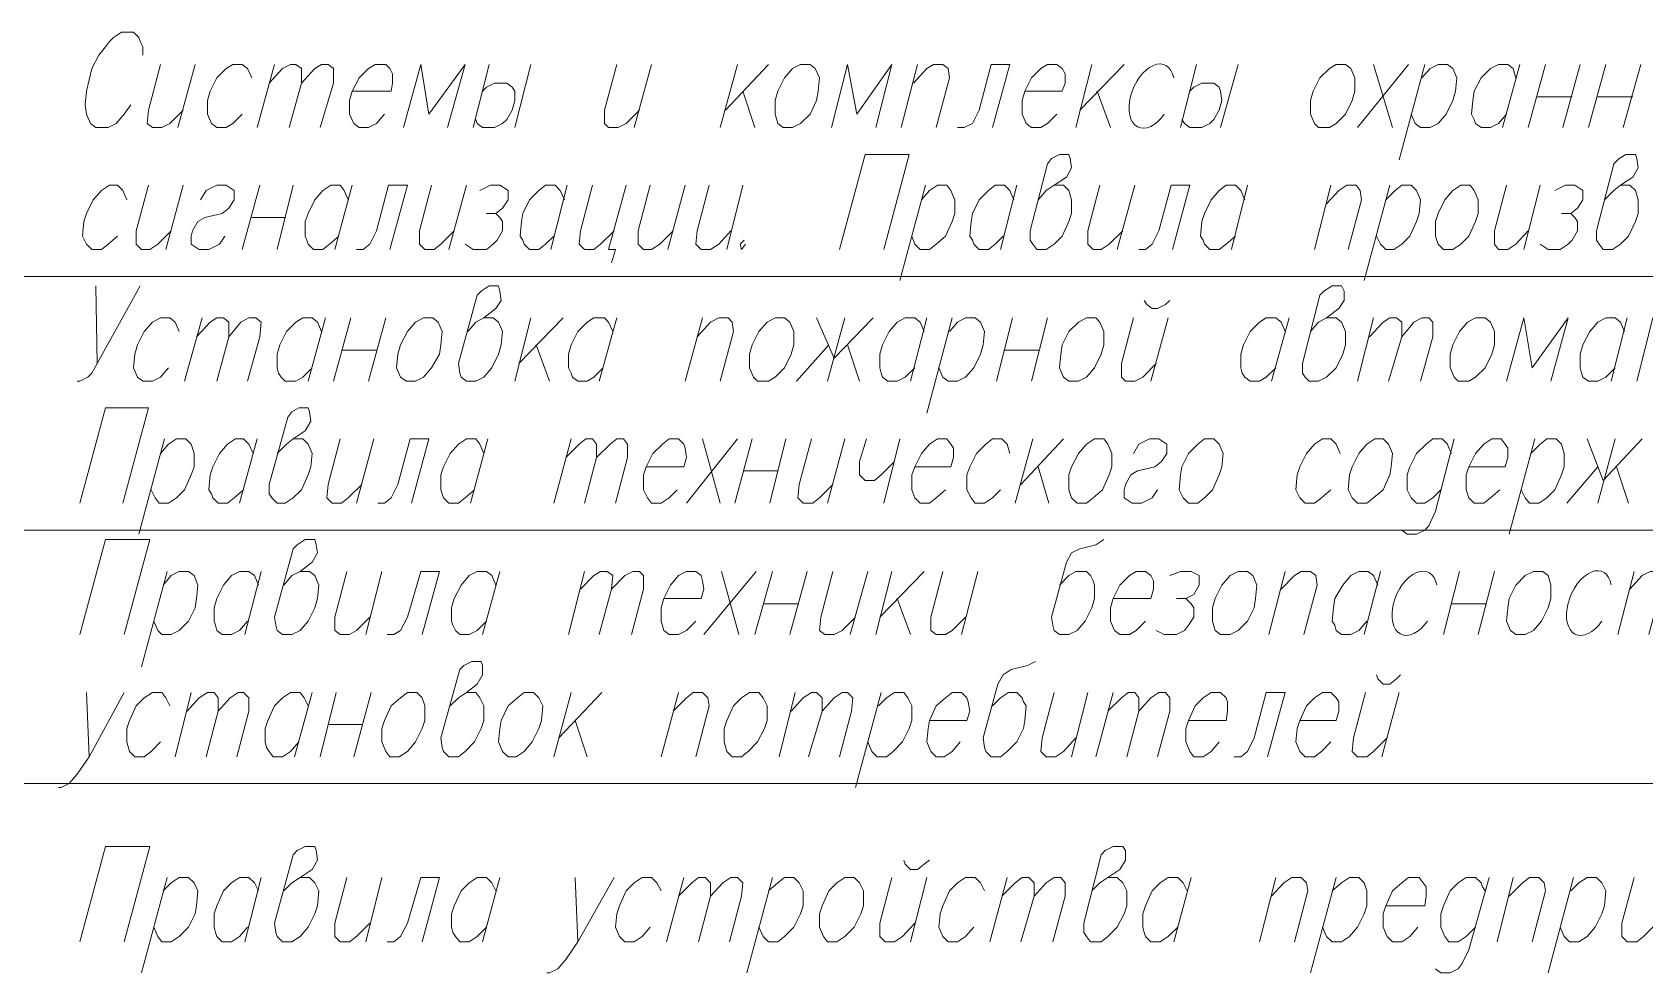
# Model space of a CAD drawing. Header units: millimetres. Extents: x 2185 to 4647, y 1259 to 2456.
# Drawn here: x 3936.73 to 3962.16, y 2352.25 to 2367.09 of the extents above; entities that cross this region are included whole.
import ezdxf

# ---------------------------------------------------------------- set-up
doc = ezdxf.new("R2010")
doc.units = ezdxf.units.MM
doc.layers.add('PDF _0', color=7, linetype='Continuous')

msp = doc.modelspace()

# ---------------------------------------------------------------- linework, layer by layer
at = {"layer": 'PDF _0', "lineweight": 20}
for points in [[(3938.472, 2366.726), (3938.472, 2366.853), (3938.43, 2366.937), (3938.409, 2367.001), (3938.324, 2367.085), (3938.133, 2367.085), (3938.006, 2367.001), (3937.943, 2366.937), (3937.879, 2366.853), (3937.774, 2366.726), (3937.668, 2366.514), (3937.583, 2366.154), (3937.562, 2365.942), (3937.583, 2365.794), (3937.647, 2365.646), (3937.731, 2365.583), (3937.922, 2365.583), (3938.049, 2365.646), (3938.176, 2365.794), (3938.282, 2365.942)], [(3938.747, 2366.577), (3938.557, 2365.858), (3938.536, 2365.646), (3938.62, 2365.583), (3938.768, 2365.583), (3938.895, 2365.646), (3939.107, 2365.858)], [(3939.298, 2366.577), (3939.023, 2365.583)], [(3940.187, 2366.366), (3940.123, 2366.514), (3940.039, 2366.577), (3939.89, 2366.577), (3939.785, 2366.514), (3939.636, 2366.366), (3939.531, 2366.154), (3939.488, 2366.006), (3939.488, 2365.794), (3939.552, 2365.646), (3939.636, 2365.583), (3939.785, 2365.583), (3939.89, 2365.646), (3940.039, 2365.794)], [(3940.547, 2366.577), (3940.271, 2365.583)], [(3940.462, 2366.281), (3940.674, 2366.514), (3940.801, 2366.577), (3940.885, 2366.577), (3940.97, 2366.514), (3940.97, 2366.281), (3940.779, 2365.583)], [(3940.97, 2366.281), (3941.182, 2366.514), (3941.287, 2366.577), (3941.393, 2366.577), (3941.478, 2366.514), (3941.478, 2366.281), (3941.266, 2365.583)], [(3941.774, 2366.154), (3942.388, 2366.154), (3942.409, 2366.281), (3942.409, 2366.429), (3942.367, 2366.514), (3942.304, 2366.577), (3942.134, 2366.577), (3942.028, 2366.514), (3941.88, 2366.366), (3941.774, 2366.154), (3941.732, 2366.006), (3941.732, 2365.794), (3941.796, 2365.646), (3941.88, 2365.583), (3942.028, 2365.583), (3942.155, 2365.646), (3942.282, 2365.794)], [(3943.277, 2365.583), (3943.552, 2366.577), (3942.981, 2365.794), (3942.854, 2366.577), (3942.579, 2365.583)], [(3943.933, 2366.577), (3943.679, 2365.583)], [(3944.59, 2366.577), (3944.336, 2365.583)], [(3945.944, 2366.577), (3945.754, 2365.858), (3945.754, 2365.646), (3945.817, 2365.583), (3945.966, 2365.583), (3946.093, 2365.646), (3946.304, 2365.858)], [(3946.495, 2366.577), (3946.22, 2365.583)], [(3947.85, 2366.577), (3947.574, 2365.583)], [(3948.336, 2366.577), (3947.659, 2365.858)], [(3950.03, 2365.583), (3950.284, 2366.577), (3949.734, 2365.794), (3949.585, 2366.577), (3949.331, 2365.583)], [(3950.686, 2366.577), (3950.432, 2365.583)], [(3950.623, 2366.281), (3950.834, 2366.514), (3950.94, 2366.577), (3951.088, 2366.577), (3951.173, 2366.514), (3951.194, 2366.366), (3950.982, 2365.583)], [(3951.871, 2365.583), (3952.147, 2366.577), (3951.85, 2366.577), (3951.66, 2365.858), (3951.554, 2365.646), (3951.427, 2365.583), (3951.321, 2365.583)], [(3952.38, 2366.154), (3952.972, 2366.154), (3953.015, 2366.281), (3953.015, 2366.429), (3952.972, 2366.514), (3952.888, 2366.577), (3952.739, 2366.577), (3952.634, 2366.514), (3952.485, 2366.366), (3952.38, 2366.154), (3952.337, 2366.006), (3952.337, 2365.794), (3952.401, 2365.646), (3952.485, 2365.583), (3952.634, 2365.583), (3952.739, 2365.646), (3952.888, 2365.794)], [(3953.438, 2366.577), (3953.184, 2365.583)], [(3953.946, 2366.577), (3953.247, 2365.858)], [(3955.089, 2366.577), (3954.835, 2365.583)], [(3955.745, 2366.577), (3955.47, 2365.583)], [(3958.434, 2366.577), (3957.629, 2365.583)], [(3957.883, 2366.577), (3958.18, 2365.583)], [(3958.688, 2366.577), (3958.285, 2365.075)], [(3958.645, 2366.366), (3958.772, 2366.514), (3958.899, 2366.577), (3959.047, 2366.577), (3959.132, 2366.514), (3959.196, 2366.366), (3959.174, 2366.154), (3959.132, 2366.006), (3959.026, 2365.794), (3958.899, 2365.646), (3958.772, 2365.583), (3958.624, 2365.583), (3958.539, 2365.646), (3958.476, 2365.794)], [(3959.979, 2365.794), (3959.852, 2365.646), (3959.725, 2365.583), (3959.577, 2365.583), (3959.492, 2365.646), (3959.471, 2365.71), (3959.428, 2365.794), (3959.45, 2366.006), (3959.471, 2366.154), (3959.577, 2366.366), (3959.725, 2366.514), (3959.852, 2366.577), (3960, 2366.577), (3960.085, 2366.514), (3960.127, 2366.366)], [(3960.191, 2366.577), (3959.915, 2365.583)], [(3960.593, 2366.577), (3960.318, 2365.583)], [(3961.143, 2366.577), (3960.868, 2365.583)], [(3961.545, 2366.577), (3961.27, 2365.583)], [(3962.096, 2366.577), (3961.82, 2365.583)], [(3943.828, 2366.154), (3943.891, 2366.218), (3944.018, 2366.281), (3944.166, 2366.281), (3944.209, 2366.281), (3944.293, 2366.218), (3944.336, 2366.154), (3944.336, 2366.006), (3944.293, 2365.858), (3944.209, 2365.71), (3944.145, 2365.646), (3944.018, 2365.583), (3943.828, 2365.583), (3943.743, 2365.646), (3943.722, 2365.71)], [(3947.934, 2366.154), (3948.125, 2365.583)], [(3953.523, 2366.154), (3953.734, 2365.583)], [(3954.983, 2366.154), (3955.047, 2366.218), (3955.174, 2366.281), (3955.322, 2366.281), (3955.364, 2366.281), (3955.449, 2366.218), (3955.47, 2366.154), (3955.491, 2366.006), (3955.449, 2365.858), (3955.364, 2365.71), (3955.301, 2365.646), (3955.174, 2365.583), (3954.983, 2365.583), (3954.899, 2365.646), (3954.856, 2365.71)], [(3960.466, 2366.069), (3961.016, 2366.069)], [(3961.418, 2366.069), (3961.969, 2366.069)], [(3949.458, 2363.656), (3949.861, 2365.159), (3950.559, 2365.159), (3950.157, 2363.656)], [(3952.591, 2364.439), (3952.718, 2364.588), (3952.845, 2364.672), (3953.036, 2364.799), (3953.12, 2364.948), (3953.099, 2365.096), (3953.078, 2365.159), (3952.93, 2365.159), (3952.803, 2365.096), (3952.739, 2365.011), (3952.464, 2363.953), (3952.464, 2363.804), (3952.507, 2363.741), (3952.57, 2363.656), (3952.718, 2363.656), (3952.845, 2363.741), (3952.972, 2363.868), (3953.078, 2364.101), (3953.12, 2364.228), (3953.12, 2364.439), (3953.078, 2364.588), (3952.993, 2364.672), (3952.845, 2364.672)], [(3961.524, 2364.439), (3961.672, 2364.588), (3961.778, 2364.672), (3961.969, 2364.799), (3962.053, 2364.948), (3962.032, 2365.096), (3962.011, 2365.159), (3961.863, 2365.159), (3961.757, 2365.096), (3961.672, 2365.011), (3961.397, 2363.953), (3961.397, 2363.804), (3961.439, 2363.741), (3961.503, 2363.656), (3961.651, 2363.656), (3961.778, 2363.741), (3961.905, 2363.868), (3962.011, 2364.101), (3962.053, 2364.228), (3962.053, 2364.439), (3962.011, 2364.588), (3961.926, 2364.672), (3961.778, 2364.672)], [(3938.218, 2364.439), (3938.155, 2364.588), (3938.07, 2364.672), (3937.943, 2364.672), (3937.816, 2364.588), (3937.689, 2364.439), (3937.583, 2364.228), (3937.541, 2364.101), (3937.52, 2363.868), (3937.583, 2363.741), (3937.668, 2363.656), (3937.816, 2363.656), (3937.922, 2363.741), (3938.07, 2363.868)], [(3938.557, 2364.672), (3938.366, 2363.953), (3938.366, 2363.741), (3938.451, 2363.656), (3938.578, 2363.656), (3938.705, 2363.741), (3938.917, 2363.953)], [(3939.107, 2364.672), (3938.832, 2363.656)], [(3939.382, 2364.439), (3939.467, 2364.588), (3939.636, 2364.672), (3939.785, 2364.672), (3939.912, 2364.588), (3939.912, 2364.439), (3939.827, 2364.312), (3939.721, 2364.228), (3939.446, 2364.164), (3939.34, 2364.101), (3939.255, 2363.953), (3939.234, 2363.868), (3939.234, 2363.741), (3939.361, 2363.656), (3939.509, 2363.656), (3939.679, 2363.741), (3939.763, 2363.868)], [(3940.314, 2364.672), (3940.039, 2363.656)], [(3940.843, 2364.672), (3940.589, 2363.656)], [(3941.563, 2363.868), (3941.414, 2363.741), (3941.309, 2363.656), (3941.16, 2363.656), (3941.076, 2363.741), (3941.055, 2363.804), (3941.033, 2363.868), (3941.033, 2364.101), (3941.076, 2364.228), (3941.182, 2364.439), (3941.309, 2364.588), (3941.436, 2364.672), (3941.584, 2364.672), (3941.647, 2364.588), (3941.711, 2364.439)], [(3941.774, 2364.672), (3941.499, 2363.656)], [(3942.367, 2363.656), (3942.642, 2364.672), (3942.346, 2364.672), (3942.155, 2363.953), (3942.05, 2363.741), (3941.944, 2363.656), (3941.838, 2363.656)], [(3943.023, 2364.672), (3942.833, 2363.953), (3942.833, 2363.741), (3942.917, 2363.656), (3943.066, 2363.656), (3943.171, 2363.741), (3943.383, 2363.953)], [(3943.574, 2364.672), (3943.298, 2363.656)], [(3943.785, 2364.588), (3943.955, 2364.672), (3944.103, 2364.672), (3944.23, 2364.588), (3944.23, 2364.439), (3944.145, 2364.312), (3944.039, 2364.228), (3943.891, 2364.228)], [(3944.95, 2363.868), (3944.823, 2363.741), (3944.717, 2363.656), (3944.569, 2363.656), (3944.484, 2363.741), (3944.463, 2363.804), (3944.42, 2363.868), (3944.442, 2364.101), (3944.463, 2364.228), (3944.569, 2364.439), (3944.717, 2364.588), (3944.823, 2364.672), (3944.971, 2364.672), (3945.055, 2364.588), (3945.119, 2364.439)], [(3945.161, 2364.672), (3944.907, 2363.656)], [(3945.563, 2364.672), (3945.373, 2363.953), (3945.352, 2363.741), (3945.436, 2363.656), (3945.585, 2363.656), (3945.69, 2363.741), (3945.902, 2363.953)], [(3946.093, 2364.672), (3945.817, 2363.656), (3945.923, 2363.656), (3945.86, 2363.445)], [(3946.474, 2364.672), (3946.283, 2363.953), (3946.283, 2363.741), (3946.368, 2363.656), (3946.495, 2363.656), (3946.622, 2363.741), (3946.833, 2363.953)], [(3947.024, 2364.672), (3946.749, 2363.656)], [(3947.405, 2364.672), (3947.215, 2363.953), (3947.193, 2363.741), (3947.278, 2363.656), (3947.426, 2363.656), (3947.553, 2363.741), (3947.744, 2363.953)], [(3947.934, 2364.672), (3947.68, 2363.656)], [(3950.813, 2364.672), (3950.411, 2363.169)], [(3950.75, 2364.439), (3950.877, 2364.588), (3951.004, 2364.672), (3951.152, 2364.672), (3951.215, 2364.588), (3951.279, 2364.439), (3951.279, 2364.228), (3951.236, 2364.101), (3951.131, 2363.868), (3950.982, 2363.741), (3950.877, 2363.656), (3950.728, 2363.656), (3950.644, 2363.741), (3950.601, 2363.868)], [(3952.041, 2363.868), (3951.914, 2363.741), (3951.808, 2363.656), (3951.66, 2363.656), (3951.575, 2363.741), (3951.554, 2363.804), (3951.512, 2363.868), (3951.533, 2364.101), (3951.554, 2364.228), (3951.66, 2364.439), (3951.808, 2364.588), (3951.914, 2364.672), (3952.062, 2364.672), (3952.147, 2364.588), (3952.21, 2364.439)], [(3952.253, 2364.672), (3951.998, 2363.656)], [(3953.565, 2364.672), (3953.374, 2363.953), (3953.374, 2363.741), (3953.459, 2363.656), (3953.586, 2363.656), (3953.713, 2363.741), (3953.925, 2363.953)], [(3954.115, 2364.672), (3953.84, 2363.656)], [(3954.708, 2363.656), (3954.983, 2364.672), (3954.687, 2364.672), (3954.496, 2363.953), (3954.39, 2363.741), (3954.285, 2363.656), (3954.179, 2363.656)], [(3955.703, 2363.868), (3955.555, 2363.741), (3955.449, 2363.656), (3955.301, 2363.656), (3955.216, 2363.741), (3955.195, 2363.804), (3955.153, 2363.868), (3955.174, 2364.101), (3955.216, 2364.228), (3955.322, 2364.439), (3955.449, 2364.588), (3955.555, 2364.672), (3955.703, 2364.672), (3955.788, 2364.588), (3955.851, 2364.439)], [(3955.893, 2364.672), (3955.639, 2363.656)], [(3957.206, 2364.672), (3956.952, 2363.656)], [(3957.142, 2364.376), (3957.333, 2364.588), (3957.46, 2364.672), (3957.608, 2364.672), (3957.672, 2364.588), (3957.693, 2364.439), (3957.481, 2363.656)], [(3958.137, 2364.672), (3957.735, 2363.169)], [(3958.074, 2364.439), (3958.222, 2364.588), (3958.328, 2364.672), (3958.476, 2364.672), (3958.561, 2364.588), (3958.624, 2364.439), (3958.603, 2364.228), (3958.561, 2364.101), (3958.455, 2363.868), (3958.328, 2363.741), (3958.201, 2363.656), (3958.074, 2363.656), (3957.989, 2363.741), (3957.926, 2363.868)], [(3959.979, 2364.672), (3959.788, 2363.953), (3959.788, 2363.741), (3959.852, 2363.656), (3960, 2363.656), (3960.127, 2363.741), (3960.318, 2363.953)], [(3960.508, 2364.672), (3960.254, 2363.656)], [(3960.741, 2364.588), (3960.91, 2364.672), (3961.058, 2364.672), (3961.185, 2364.588), (3961.185, 2364.439), (3961.101, 2364.312), (3960.995, 2364.228), (3960.847, 2364.228)], [(3940.187, 2364.164), (3940.716, 2364.164)], [(3944.039, 2364.228), (3944.103, 2364.164), (3944.145, 2364.101), (3944.145, 2363.953), (3944.06, 2363.804), (3943.997, 2363.741), (3943.891, 2363.656), (3943.679, 2363.656), (3943.552, 2363.741)], [(3960.995, 2364.228), (3961.058, 2364.164), (3961.101, 2364.101), (3961.101, 2363.953), (3961.016, 2363.804), (3960.953, 2363.741), (3960.826, 2363.656), (3960.635, 2363.656), (3960.508, 2363.741)], [(3947.955, 2363.804), (3947.892, 2363.741), (3947.913, 2363.656), (3947.977, 2363.741)], [(3906.657, 2363.233), (3999.14, 2363.233)], [(3938.43, 2363.085), (3937.752, 2361.857), (3937.668, 2361.709), (3937.604, 2361.645), (3937.477, 2361.582), (3937.435, 2361.582)], [(3937.731, 2363.085), (3937.752, 2361.857)], [(3943.595, 2362.365), (3943.722, 2362.513), (3943.849, 2362.577), (3944.039, 2362.725), (3944.124, 2362.852), (3944.103, 2363), (3944.082, 2363.085), (3943.933, 2363.085), (3943.806, 2363), (3943.743, 2362.937), (3943.447, 2361.857), (3943.468, 2361.709), (3943.489, 2361.645), (3943.574, 2361.582), (3943.722, 2361.582), (3943.849, 2361.645), (3943.976, 2361.793), (3944.082, 2362.005), (3944.124, 2362.153), (3944.145, 2362.365), (3944.082, 2362.513), (3943.997, 2362.577), (3943.849, 2362.577)], [(3956.888, 2362.365), (3957.015, 2362.513), (3957.142, 2362.577), (3957.333, 2362.725), (3957.417, 2362.852), (3957.417, 2363), (3957.375, 2363.085), (3957.227, 2363.085), (3957.1, 2363), (3957.036, 2362.937), (3956.761, 2361.857), (3956.761, 2361.709), (3956.804, 2361.645), (3956.867, 2361.582), (3957.015, 2361.582), (3957.142, 2361.645), (3957.29, 2361.793), (3957.396, 2362.005), (3957.439, 2362.153), (3957.439, 2362.365), (3957.375, 2362.513), (3957.29, 2362.577), (3957.142, 2362.577)], [(3954.263, 2362.852), (3954.306, 2362.788), (3954.39, 2362.725), (3954.475, 2362.725), (3954.602, 2362.788), (3954.666, 2362.852)], [(3939.044, 2362.365), (3938.98, 2362.513), (3938.895, 2362.577), (3938.747, 2362.577), (3938.62, 2362.513), (3938.493, 2362.365), (3938.387, 2362.153), (3938.345, 2362.005), (3938.324, 2361.793), (3938.387, 2361.645), (3938.472, 2361.582), (3938.62, 2361.582), (3938.747, 2361.645), (3938.874, 2361.793)], [(3939.404, 2362.577), (3939.128, 2361.582)], [(3939.319, 2362.28), (3939.531, 2362.513), (3939.636, 2362.577), (3939.742, 2362.577), (3939.827, 2362.513), (3939.827, 2362.28), (3939.636, 2361.582)], [(3939.827, 2362.28), (3940.017, 2362.513), (3940.144, 2362.577), (3940.25, 2362.577), (3940.335, 2362.513), (3940.314, 2362.28), (3940.123, 2361.582)], [(3941.139, 2361.793), (3940.991, 2361.645), (3940.885, 2361.582), (3940.716, 2361.582), (3940.652, 2361.645), (3940.61, 2361.709), (3940.589, 2361.793), (3940.589, 2362.005), (3940.631, 2362.153), (3940.737, 2362.365), (3940.885, 2362.513), (3940.991, 2362.577), (3941.139, 2362.577), (3941.224, 2362.513), (3941.287, 2362.365)], [(3941.351, 2362.577), (3941.076, 2361.582)], [(3941.753, 2362.577), (3941.478, 2361.582)], [(3942.304, 2362.577), (3942.028, 2361.582)], [(3944.59, 2362.577), (3944.336, 2361.582)], [(3945.098, 2362.577), (3944.399, 2361.857)], [(3945.733, 2361.793), (3945.585, 2361.645), (3945.479, 2361.582), (3945.331, 2361.582), (3945.246, 2361.645), (3945.225, 2361.709), (3945.182, 2361.793), (3945.182, 2362.005), (3945.225, 2362.153), (3945.331, 2362.365), (3945.479, 2362.513), (3945.585, 2362.577), (3945.754, 2362.577), (3945.817, 2362.513), (3945.881, 2362.365)], [(3945.944, 2362.577), (3945.669, 2361.582)], [(3947.299, 2362.577), (3947.024, 2361.582)], [(3947.215, 2362.28), (3947.426, 2362.513), (3947.553, 2362.577), (3947.701, 2362.577), (3947.765, 2362.513), (3947.786, 2362.365), (3947.574, 2361.582)], [(3949.988, 2362.577), (3949.374, 2361.942), (3949.098, 2362.577)], [(3949.543, 2362.577), (3949.268, 2361.582)], [(3950.644, 2361.793), (3950.496, 2361.645), (3950.369, 2361.582), (3950.22, 2361.582), (3950.136, 2361.645), (3950.115, 2361.709), (3950.093, 2361.793), (3950.093, 2362.005), (3950.136, 2362.153), (3950.242, 2362.365), (3950.369, 2362.513), (3950.496, 2362.577), (3950.644, 2362.577), (3950.728, 2362.513), (3950.792, 2362.365)], [(3950.834, 2362.577), (3950.58, 2361.582)], [(3951.236, 2362.577), (3950.834, 2361.074)], [(3951.194, 2362.365), (3951.321, 2362.513), (3951.448, 2362.577), (3951.596, 2362.577), (3951.681, 2362.513), (3951.744, 2362.365), (3951.723, 2362.153), (3951.681, 2362.005), (3951.575, 2361.793), (3951.448, 2361.645), (3951.321, 2361.582), (3951.173, 2361.582), (3951.088, 2361.645), (3951.025, 2361.793)], [(3952.189, 2362.577), (3951.935, 2361.582)], [(3952.739, 2362.577), (3952.485, 2361.582)], [(3954.094, 2362.577), (3953.904, 2361.857), (3953.904, 2361.645), (3953.967, 2361.582), (3954.115, 2361.582), (3954.242, 2361.645), (3954.454, 2361.857)], [(3954.644, 2362.577), (3954.369, 2361.582)], [(3956.338, 2361.793), (3956.19, 2361.645), (3956.084, 2361.582), (3955.936, 2361.582), (3955.851, 2361.645), (3955.809, 2361.709), (3955.788, 2361.793), (3955.788, 2362.005), (3955.83, 2362.153), (3955.936, 2362.365), (3956.084, 2362.513), (3956.19, 2362.577), (3956.338, 2362.577), (3956.423, 2362.513), (3956.486, 2362.365)], [(3956.55, 2362.577), (3956.274, 2361.582)], [(3957.883, 2362.577), (3957.629, 2361.582)], [(3957.82, 2362.28), (3958.031, 2362.513), (3958.137, 2362.577), (3958.243, 2362.577), (3958.328, 2362.513), (3958.328, 2362.28), (3958.116, 2361.582)], [(3958.328, 2362.28), (3958.518, 2362.513), (3958.645, 2362.577), (3958.751, 2362.577), (3958.815, 2362.513), (3958.815, 2362.28), (3958.624, 2361.582)], [(3960.677, 2361.582), (3960.953, 2362.577), (3960.381, 2361.793), (3960.254, 2362.577), (3959.979, 2361.582)], [(3961.693, 2361.793), (3961.545, 2361.645), (3961.418, 2361.582), (3961.27, 2361.582), (3961.185, 2361.645), (3961.164, 2361.709), (3961.143, 2361.793), (3961.143, 2362.005), (3961.185, 2362.153), (3961.291, 2362.365), (3961.418, 2362.513), (3961.545, 2362.577), (3961.693, 2362.577), (3961.778, 2362.513), (3961.842, 2362.365)], [(3961.884, 2362.577), (3961.63, 2361.582)], [(3962.286, 2362.577), (3962.032, 2361.582)], [(3941.605, 2362.069), (3942.155, 2362.069)], [(3944.674, 2362.153), (3944.886, 2361.582)], [(3948.781, 2361.582), (3949.289, 2362.153)], [(3949.585, 2362.153), (3949.776, 2361.582)], [(3952.062, 2362.069), (3952.612, 2362.069)], [(3937.477, 2359.656), (3937.879, 2361.158), (3938.557, 2361.158), (3938.155, 2359.656)], [(3940.589, 2360.439), (3940.737, 2360.587), (3940.843, 2360.672), (3941.033, 2360.799), (3941.118, 2360.947), (3941.097, 2361.095), (3941.076, 2361.158), (3940.928, 2361.158), (3940.822, 2361.095), (3940.758, 2361.01), (3940.462, 2359.952), (3940.462, 2359.804), (3940.504, 2359.74), (3940.589, 2359.656), (3940.716, 2359.656), (3940.843, 2359.74), (3940.97, 2359.867), (3941.076, 2360.1), (3941.118, 2360.227), (3941.139, 2360.439), (3941.076, 2360.587), (3940.991, 2360.672), (3940.843, 2360.672)], [(3938.811, 2360.672), (3938.409, 2359.169)], [(3938.747, 2360.439), (3938.874, 2360.587), (3939.001, 2360.672), (3939.15, 2360.672), (3939.234, 2360.587), (3939.277, 2360.439), (3939.277, 2360.227), (3939.234, 2360.1), (3939.128, 2359.867), (3939.001, 2359.74), (3938.874, 2359.656), (3938.726, 2359.656), (3938.663, 2359.74), (3938.599, 2359.867)], [(3940.06, 2359.867), (3939.912, 2359.74), (3939.806, 2359.656), (3939.658, 2359.656), (3939.573, 2359.74), (3939.552, 2359.804), (3939.509, 2359.867), (3939.531, 2360.1), (3939.573, 2360.227), (3939.679, 2360.439), (3939.806, 2360.587), (3939.933, 2360.672), (3940.06, 2360.672), (3940.144, 2360.587), (3940.208, 2360.439)], [(3940.271, 2360.672), (3939.996, 2359.656)], [(3941.584, 2360.672), (3941.393, 2359.952), (3941.372, 2359.74), (3941.457, 2359.656), (3941.605, 2359.656), (3941.711, 2359.74), (3941.923, 2359.952)], [(3942.113, 2360.672), (3941.838, 2359.656)], [(3942.706, 2359.656), (3942.981, 2360.672), (3942.685, 2360.672), (3942.494, 2359.952), (3942.388, 2359.74), (3942.282, 2359.656), (3942.177, 2359.656)], [(3943.701, 2359.867), (3943.552, 2359.74), (3943.447, 2359.656), (3943.298, 2359.656), (3943.214, 2359.74), (3943.193, 2359.804), (3943.171, 2359.867), (3943.171, 2360.1), (3943.214, 2360.227), (3943.32, 2360.439), (3943.447, 2360.587), (3943.574, 2360.672), (3943.722, 2360.672), (3943.785, 2360.587), (3943.849, 2360.439)], [(3943.912, 2360.672), (3943.637, 2359.656)], [(3945.225, 2360.672), (3944.95, 2359.656)], [(3945.14, 2360.375), (3945.352, 2360.587), (3945.458, 2360.672), (3945.563, 2360.672), (3945.627, 2360.587), (3945.627, 2360.375), (3945.436, 2359.656)], [(3945.627, 2360.375), (3945.839, 2360.587), (3945.944, 2360.672), (3946.05, 2360.672), (3946.114, 2360.587), (3946.114, 2360.375), (3945.923, 2359.656)], [(3946.41, 2360.227), (3947.003, 2360.227), (3947.045, 2360.375), (3947.024, 2360.523), (3947.003, 2360.587), (3946.918, 2360.672), (3946.77, 2360.672), (3946.664, 2360.587), (3946.516, 2360.439), (3946.41, 2360.227), (3946.368, 2360.1), (3946.368, 2359.867), (3946.431, 2359.74), (3946.495, 2359.656), (3946.643, 2359.656), (3946.77, 2359.74), (3946.897, 2359.867)], [(3947.85, 2360.672), (3947.045, 2359.656)], [(3947.299, 2360.672), (3947.574, 2359.656)], [(3948.082, 2360.672), (3947.807, 2359.656)], [(3948.612, 2360.672), (3948.358, 2359.656)], [(3949.014, 2360.672), (3948.823, 2359.952), (3948.802, 2359.74), (3948.887, 2359.656), (3949.035, 2359.656), (3949.141, 2359.74), (3949.352, 2359.952)], [(3949.543, 2360.672), (3949.268, 2359.656)], [(3949.882, 2360.672), (3949.776, 2360.312), (3949.776, 2360.1), (3949.861, 2360.015), (3950.009, 2360.015), (3950.115, 2360.1), (3950.326, 2360.312)], [(3950.411, 2360.672), (3950.157, 2359.656)], [(3950.644, 2360.227), (3951.215, 2360.227), (3951.258, 2360.375), (3951.258, 2360.523), (3951.215, 2360.587), (3951.152, 2360.672), (3951.004, 2360.672), (3950.877, 2360.587), (3950.75, 2360.439), (3950.644, 2360.227), (3950.601, 2360.1), (3950.601, 2359.867), (3950.644, 2359.74), (3950.728, 2359.656), (3950.877, 2359.656), (3950.982, 2359.74), (3951.131, 2359.867)], [(3952.147, 2360.439), (3952.104, 2360.587), (3952.02, 2360.672), (3951.871, 2360.672), (3951.766, 2360.587), (3951.617, 2360.439), (3951.512, 2360.227), (3951.469, 2360.1), (3951.469, 2359.867), (3951.533, 2359.74), (3951.596, 2359.656), (3951.744, 2359.656), (3951.871, 2359.74), (3951.998, 2359.867)], [(3952.507, 2360.672), (3952.231, 2359.656)], [(3952.993, 2360.672), (3952.316, 2359.952)], [(3954.094, 2360.439), (3954.179, 2360.587), (3954.348, 2360.672), (3954.496, 2360.672), (3954.623, 2360.587), (3954.623, 2360.439), (3954.539, 2360.312), (3954.433, 2360.227), (3954.158, 2360.164), (3954.052, 2360.1), (3953.967, 2359.952), (3953.946, 2359.867), (3953.946, 2359.74), (3954.073, 2359.656), (3954.221, 2359.656), (3954.39, 2359.74), (3954.475, 2359.867)], [(3957.354, 2360.439), (3957.29, 2360.587), (3957.206, 2360.672), (3957.079, 2360.672), (3956.952, 2360.587), (3956.825, 2360.439), (3956.719, 2360.227), (3956.677, 2360.1), (3956.655, 2359.867), (3956.719, 2359.74), (3956.804, 2359.656), (3956.952, 2359.656), (3957.058, 2359.74), (3957.206, 2359.867)], [(3959.153, 2360.672), (3958.857, 2359.529), (3958.751, 2359.296), (3958.688, 2359.232), (3958.561, 2359.169), (3958.412, 2359.169), (3958.328, 2359.232)], [(3959.111, 2360.439), (3959.069, 2360.523), (3959.047, 2360.587), (3958.963, 2360.672), (3958.815, 2360.672), (3958.709, 2360.587), (3958.561, 2360.439), (3958.455, 2360.227), (3958.412, 2360.1), (3958.412, 2359.867), (3958.476, 2359.74), (3958.561, 2359.656), (3958.688, 2359.656), (3958.815, 2359.74), (3958.942, 2359.867)], [(3959.386, 2360.227), (3959.958, 2360.227), (3960, 2360.375), (3960, 2360.523), (3959.958, 2360.587), (3959.894, 2360.672), (3959.746, 2360.672), (3959.619, 2360.587), (3959.492, 2360.439), (3959.386, 2360.227), (3959.344, 2360.1), (3959.344, 2359.867), (3959.386, 2359.74), (3959.471, 2359.656), (3959.619, 2359.656), (3959.725, 2359.74), (3959.873, 2359.867)], [(3960.423, 2360.672), (3960.021, 2359.169)], [(3960.36, 2360.439), (3960.508, 2360.587), (3960.614, 2360.672), (3960.762, 2360.672), (3960.847, 2360.587), (3960.889, 2360.439), (3960.889, 2360.227), (3960.847, 2360.1), (3960.741, 2359.867), (3960.614, 2359.74), (3960.487, 2359.656), (3960.339, 2359.656), (3960.275, 2359.74), (3960.212, 2359.867)], [(3962.117, 2360.672), (3961.503, 2360.015), (3961.249, 2360.672)], [(3961.693, 2360.672), (3961.418, 2359.656)], [(3952.591, 2360.227), (3952.761, 2359.656)], [(3960.931, 2359.656), (3961.418, 2360.227)], [(3961.715, 2360.227), (3961.905, 2359.656)], [(3947.955, 2360.164), (3948.485, 2360.164)], [(3906.657, 2359.232), (3999.14, 2359.232)], [(3937.477, 2357.581), (3937.879, 2359.084), (3938.578, 2359.084), (3938.176, 2357.581)], [(3940.695, 2358.364), (3940.822, 2358.512), (3940.949, 2358.576), (3941.139, 2358.724), (3941.224, 2358.872), (3941.203, 2358.999), (3941.182, 2359.084), (3941.033, 2359.084), (3940.906, 2358.999), (3940.843, 2358.936), (3940.547, 2357.856), (3940.568, 2357.729), (3940.589, 2357.645), (3940.674, 2357.581), (3940.822, 2357.581), (3940.949, 2357.645), (3941.076, 2357.793), (3941.182, 2358.004), (3941.224, 2358.153), (3941.245, 2358.364), (3941.182, 2358.512), (3941.097, 2358.576), (3940.949, 2358.576)], [(3953.628, 2359.084), (3953.501, 2358.999), (3953.247, 2358.936), (3953.12, 2358.872), (3953.036, 2358.724), (3952.803, 2357.856), (3952.824, 2357.729), (3952.845, 2357.645), (3952.93, 2357.581), (3953.078, 2357.581), (3953.205, 2357.645), (3953.332, 2357.793), (3953.438, 2358.004), (3953.48, 2358.153), (3953.48, 2358.364), (3953.459, 2358.428), (3953.417, 2358.512), (3953.353, 2358.576), (3953.184, 2358.576), (3953.078, 2358.512), (3952.93, 2358.364)], [(3938.853, 2358.576), (3938.451, 2357.073)], [(3938.79, 2358.364), (3938.917, 2358.512), (3939.044, 2358.576), (3939.192, 2358.576), (3939.277, 2358.512), (3939.34, 2358.364), (3939.319, 2358.153), (3939.298, 2358.004), (3939.192, 2357.793), (3939.044, 2357.645), (3938.917, 2357.581), (3938.768, 2357.581), (3938.705, 2357.645), (3938.641, 2357.793)], [(3940.123, 2357.793), (3939.996, 2357.645), (3939.869, 2357.581), (3939.721, 2357.581), (3939.636, 2357.645), (3939.615, 2357.729), (3939.594, 2357.793), (3939.594, 2358.004), (3939.636, 2358.153), (3939.742, 2358.364), (3939.869, 2358.512), (3939.996, 2358.576), (3940.144, 2358.576), (3940.229, 2358.512), (3940.293, 2358.364)], [(3940.335, 2358.576), (3940.081, 2357.581)], [(3941.69, 2358.576), (3941.499, 2357.856), (3941.499, 2357.645), (3941.584, 2357.581), (3941.732, 2357.581), (3941.838, 2357.645), (3942.05, 2357.856)], [(3942.24, 2358.576), (3941.986, 2357.581)], [(3942.875, 2357.581), (3943.15, 2358.576), (3942.854, 2358.576), (3942.642, 2357.856), (3942.536, 2357.645), (3942.431, 2357.581), (3942.325, 2357.581)], [(3943.891, 2357.793), (3943.743, 2357.645), (3943.616, 2357.581), (3943.468, 2357.581), (3943.404, 2357.645), (3943.362, 2357.729), (3943.341, 2357.793), (3943.341, 2358.004), (3943.383, 2358.153), (3943.489, 2358.364), (3943.616, 2358.512), (3943.743, 2358.576), (3943.891, 2358.576), (3943.976, 2358.512), (3944.039, 2358.364)], [(3944.103, 2358.576), (3943.828, 2357.581)], [(3945.436, 2358.576), (3945.182, 2357.581)], [(3945.373, 2358.301), (3945.585, 2358.512), (3945.69, 2358.576), (3945.796, 2358.576), (3945.881, 2358.512), (3945.86, 2358.301), (3945.669, 2357.581)], [(3945.86, 2358.301), (3946.071, 2358.512), (3946.198, 2358.576), (3946.304, 2358.576), (3946.368, 2358.512), (3946.368, 2358.301), (3946.177, 2357.581)], [(3946.685, 2358.153), (3947.278, 2358.153), (3947.32, 2358.301), (3947.299, 2358.428), (3947.278, 2358.512), (3947.193, 2358.576), (3947.045, 2358.576), (3946.918, 2358.512), (3946.791, 2358.364), (3946.685, 2358.153), (3946.643, 2358.004), (3946.643, 2357.793), (3946.685, 2357.645), (3946.77, 2357.581), (3946.918, 2357.581), (3947.045, 2357.645), (3947.193, 2357.793)], [(3948.146, 2358.576), (3947.32, 2357.581)], [(3947.596, 2358.576), (3947.871, 2357.581)], [(3948.4, 2358.576), (3948.125, 2357.581)], [(3948.95, 2358.576), (3948.675, 2357.581)], [(3949.352, 2358.576), (3949.162, 2357.856), (3949.141, 2357.645), (3949.225, 2357.581), (3949.374, 2357.581), (3949.501, 2357.645), (3949.712, 2357.856)], [(3949.903, 2358.576), (3949.628, 2357.581)], [(3950.284, 2358.576), (3950.03, 2357.581)], [(3950.792, 2358.576), (3950.093, 2357.856)], [(3951.088, 2358.576), (3950.898, 2357.856), (3950.898, 2357.645), (3950.982, 2357.581), (3951.131, 2357.581), (3951.236, 2357.645), (3951.448, 2357.856)], [(3951.639, 2358.576), (3951.385, 2357.581)], [(3953.777, 2358.153), (3954.369, 2358.153), (3954.412, 2358.301), (3954.412, 2358.428), (3954.369, 2358.512), (3954.285, 2358.576), (3954.136, 2358.576), (3954.031, 2358.512), (3953.882, 2358.364), (3953.777, 2358.153), (3953.734, 2358.004), (3953.734, 2357.793), (3953.798, 2357.645), (3953.882, 2357.581), (3954.031, 2357.581), (3954.136, 2357.645), (3954.285, 2357.793)], [(3954.666, 2358.512), (3954.835, 2358.576), (3955.004, 2358.576), (3955.131, 2358.512), (3955.131, 2358.364), (3955.047, 2358.216), (3954.92, 2358.153), (3954.771, 2358.153)], [(3956.486, 2358.576), (3956.232, 2357.581)], [(3956.423, 2358.301), (3956.634, 2358.512), (3956.74, 2358.576), (3956.888, 2358.576), (3956.973, 2358.512), (3956.994, 2358.364), (3956.782, 2357.581)], [(3957.777, 2357.793), (3957.65, 2357.645), (3957.523, 2357.581), (3957.375, 2357.581), (3957.29, 2357.645), (3957.269, 2357.729), (3957.227, 2357.793), (3957.248, 2358.004), (3957.269, 2358.153), (3957.396, 2358.364), (3957.523, 2358.512), (3957.65, 2358.576), (3957.799, 2358.576), (3957.883, 2358.512), (3957.947, 2358.364)], [(3957.989, 2358.576), (3957.735, 2357.581)], [(3959.238, 2358.576), (3958.984, 2357.581)], [(3959.788, 2358.576), (3959.534, 2357.581)], [(3961.99, 2358.576), (3961.736, 2357.581)], [(3961.926, 2358.301), (3962.117, 2358.512), (3962.244, 2358.576), (3962.35, 2358.576), (3962.434, 2358.512), (3962.413, 2358.301), (3962.223, 2357.581)], [(3948.252, 2358.068), (3948.802, 2358.068)], [(3950.369, 2358.153), (3950.58, 2357.581)], [(3954.92, 2358.153), (3955.004, 2358.068), (3955.047, 2358.004), (3955.047, 2357.856), (3954.962, 2357.729), (3954.899, 2357.645), (3954.771, 2357.581), (3954.581, 2357.581), (3954.454, 2357.645)], [(3959.111, 2358.068), (3959.661, 2358.068)], [(3943.32, 2356.459), (3943.447, 2356.586), (3943.574, 2356.671), (3943.743, 2356.798), (3943.828, 2356.946), (3943.828, 2357.094), (3943.806, 2357.158), (3943.658, 2357.158), (3943.531, 2357.094), (3943.468, 2357.031), (3943.171, 2355.951), (3943.193, 2355.803), (3943.214, 2355.739), (3943.298, 2355.655), (3943.447, 2355.655), (3943.552, 2355.739), (3943.701, 2355.888), (3943.806, 2356.099), (3943.849, 2356.226), (3943.849, 2356.459), (3943.785, 2356.586), (3943.722, 2356.671), (3943.574, 2356.671)], [(3952.549, 2357.158), (3952.422, 2357.094), (3952.168, 2357.031), (3952.041, 2356.946), (3951.956, 2356.798), (3951.723, 2355.951), (3951.744, 2355.803), (3951.766, 2355.739), (3951.85, 2355.655), (3951.998, 2355.655), (3952.104, 2355.739), (3952.253, 2355.888), (3952.358, 2356.099), (3952.38, 2356.226), (3952.401, 2356.459), (3952.358, 2356.523), (3952.337, 2356.586), (3952.253, 2356.671), (3952.125, 2356.671), (3951.998, 2356.586), (3951.871, 2356.459)], [(3957.926, 2356.946), (3957.947, 2356.883), (3958.031, 2356.798), (3958.137, 2356.798), (3958.243, 2356.883), (3958.307, 2356.946)], [(3937.583, 2356.671), (3937.625, 2355.655), (3938.176, 2356.671)], [(3938.895, 2356.459), (3938.832, 2356.586), (3938.768, 2356.671), (3938.62, 2356.671), (3938.493, 2356.586), (3938.366, 2356.459), (3938.26, 2356.226), (3938.218, 2356.099), (3938.218, 2355.888), (3938.26, 2355.739), (3938.345, 2355.655), (3938.493, 2355.655), (3938.599, 2355.739), (3938.747, 2355.888)], [(3939.234, 2356.671), (3938.98, 2355.655)], [(3939.171, 2356.374), (3939.361, 2356.586), (3939.488, 2356.671), (3939.594, 2356.671), (3939.658, 2356.586), (3939.658, 2356.374), (3939.467, 2355.655)], [(3939.658, 2356.374), (3939.848, 2356.586), (3939.975, 2356.671), (3940.06, 2356.671), (3940.144, 2356.586), (3940.144, 2356.374), (3939.954, 2355.655)], [(3940.928, 2355.888), (3940.801, 2355.739), (3940.674, 2355.655), (3940.525, 2355.655), (3940.462, 2355.739), (3940.42, 2355.803), (3940.398, 2355.888), (3940.398, 2356.099), (3940.441, 2356.226), (3940.547, 2356.459), (3940.674, 2356.586), (3940.801, 2356.671), (3940.949, 2356.671), (3941.012, 2356.586), (3941.076, 2356.459)], [(3941.139, 2356.671), (3940.864, 2355.655)], [(3941.52, 2356.671), (3941.266, 2355.655)], [(3942.071, 2356.671), (3941.796, 2355.655)], [(3945.225, 2356.671), (3944.95, 2355.655)], [(3945.712, 2356.671), (3945.034, 2355.951)], [(3946.918, 2356.671), (3946.643, 2355.655)], [(3946.833, 2356.374), (3947.045, 2356.586), (3947.151, 2356.671), (3947.299, 2356.671), (3947.384, 2356.586), (3947.405, 2356.459), (3947.193, 2355.655)], [(3948.76, 2356.671), (3948.506, 2355.655)], [(3948.696, 2356.374), (3948.887, 2356.586), (3949.014, 2356.671), (3949.098, 2356.671), (3949.183, 2356.586), (3949.183, 2356.374), (3948.971, 2355.655)], [(3949.183, 2356.374), (3949.374, 2356.586), (3949.501, 2356.671), (3949.585, 2356.671), (3949.67, 2356.586), (3949.649, 2356.374), (3949.458, 2355.655)], [(3950.115, 2356.671), (3949.712, 2355.168)], [(3950.072, 2356.459), (3950.199, 2356.586), (3950.326, 2356.671), (3950.474, 2356.671), (3950.538, 2356.586), (3950.601, 2356.459), (3950.601, 2356.226), (3950.559, 2356.099), (3950.453, 2355.888), (3950.305, 2355.739), (3950.199, 2355.655), (3950.051, 2355.655), (3949.966, 2355.739), (3949.903, 2355.888)], [(3950.877, 2356.226), (3951.469, 2356.226), (3951.512, 2356.374), (3951.49, 2356.523), (3951.469, 2356.586), (3951.385, 2356.671), (3951.236, 2356.671), (3951.131, 2356.586), (3950.982, 2356.459), (3950.877, 2356.226), (3950.855, 2356.099), (3950.834, 2355.888), (3950.898, 2355.739), (3950.982, 2355.655), (3951.109, 2355.655), (3951.236, 2355.739), (3951.363, 2355.888)], [(3952.845, 2356.671), (3952.655, 2355.951), (3952.634, 2355.739), (3952.718, 2355.655), (3952.866, 2355.655), (3952.993, 2355.739), (3953.184, 2355.951)], [(3953.374, 2356.671), (3953.12, 2355.655)], [(3953.777, 2356.671), (3953.501, 2355.655)], [(3953.692, 2356.374), (3953.904, 2356.586), (3954.009, 2356.671), (3954.115, 2356.671), (3954.179, 2356.586), (3954.179, 2356.374), (3953.988, 2355.655)], [(3954.179, 2356.374), (3954.369, 2356.586), (3954.496, 2356.671), (3954.602, 2356.671), (3954.666, 2356.586), (3954.666, 2356.374), (3954.475, 2355.655)], [(3954.962, 2356.226), (3955.555, 2356.226), (3955.576, 2356.374), (3955.576, 2356.523), (3955.555, 2356.586), (3955.47, 2356.671), (3955.322, 2356.671), (3955.195, 2356.586), (3955.068, 2356.459), (3954.962, 2356.226), (3954.92, 2356.099), (3954.92, 2355.888), (3954.983, 2355.739), (3955.047, 2355.655), (3955.195, 2355.655), (3955.322, 2355.739), (3955.449, 2355.888)], [(3956.211, 2355.655), (3956.486, 2356.671), (3956.19, 2356.671), (3955.999, 2355.951), (3955.893, 2355.739), (3955.788, 2355.655), (3955.682, 2355.655)], [(3956.719, 2356.226), (3957.29, 2356.226), (3957.333, 2356.374), (3957.333, 2356.523), (3957.29, 2356.586), (3957.206, 2356.671), (3957.079, 2356.671), (3956.952, 2356.586), (3956.825, 2356.459), (3956.719, 2356.226), (3956.677, 2356.099), (3956.655, 2355.888), (3956.719, 2355.739), (3956.804, 2355.655), (3956.952, 2355.655), (3957.058, 2355.739), (3957.206, 2355.888)], [(3957.756, 2356.671), (3957.566, 2355.951), (3957.545, 2355.739), (3957.629, 2355.655), (3957.777, 2355.655), (3957.883, 2355.739), (3958.095, 2355.951)], [(3958.285, 2356.671), (3958.01, 2355.655)], [(3941.393, 2356.163), (3941.923, 2356.163)], [(3945.288, 2356.226), (3945.479, 2355.655)], [(3937.625, 2355.655), (3937.435, 2355.38), (3937.308, 2355.231), (3937.181, 2355.168), (3937.139, 2355.168)], [(3906.657, 2355.231), (3999.14, 2355.231)], [(3937.477, 2352.734), (3937.879, 2354.237), (3938.578, 2354.237), (3938.176, 2352.734)], [(3940.695, 2353.538), (3940.822, 2353.665), (3940.949, 2353.75), (3941.139, 2353.877), (3941.224, 2354.025), (3941.203, 2354.173), (3941.182, 2354.237), (3941.033, 2354.237), (3940.906, 2354.173), (3940.843, 2354.109), (3940.547, 2353.03), (3940.568, 2352.882), (3940.589, 2352.818), (3940.674, 2352.734), (3940.822, 2352.734), (3940.949, 2352.818), (3941.076, 2352.966), (3941.182, 2353.178), (3941.224, 2353.305), (3941.245, 2353.538), (3941.182, 2353.665), (3941.097, 2353.75), (3940.949, 2353.75)], [(3953.438, 2353.538), (3953.565, 2353.665), (3953.692, 2353.75), (3953.882, 2353.877), (3953.967, 2354.025), (3953.967, 2354.173), (3953.925, 2354.237), (3953.777, 2354.237), (3953.65, 2354.173), (3953.586, 2354.109), (3953.311, 2353.03), (3953.311, 2352.882), (3953.353, 2352.818), (3953.417, 2352.734), (3953.586, 2352.734), (3953.692, 2352.818), (3953.84, 2352.966), (3953.946, 2353.178), (3953.988, 2353.305), (3953.988, 2353.538), (3953.925, 2353.665), (3953.84, 2353.75), (3953.692, 2353.75)], [(3950.474, 2354.025), (3950.496, 2353.961), (3950.58, 2353.877), (3950.686, 2353.877), (3950.792, 2353.961), (3950.877, 2354.025)], [(3938.853, 2353.75), (3938.451, 2352.247)], [(3938.79, 2353.538), (3938.917, 2353.665), (3939.044, 2353.75), (3939.192, 2353.75), (3939.277, 2353.665), (3939.34, 2353.538), (3939.319, 2353.305), (3939.298, 2353.178), (3939.192, 2352.966), (3939.044, 2352.818), (3938.917, 2352.734), (3938.768, 2352.734), (3938.705, 2352.818), (3938.641, 2352.966)], [(3940.123, 2352.966), (3939.996, 2352.818), (3939.869, 2352.734), (3939.721, 2352.734), (3939.636, 2352.818), (3939.615, 2352.882), (3939.594, 2352.966), (3939.594, 2353.178), (3939.636, 2353.305), (3939.742, 2353.538), (3939.869, 2353.665), (3939.996, 2353.75), (3940.144, 2353.75), (3940.229, 2353.665), (3940.293, 2353.538)], [(3940.335, 2353.75), (3940.081, 2352.734)], [(3941.69, 2353.75), (3941.499, 2353.03), (3941.499, 2352.818), (3941.584, 2352.734), (3941.732, 2352.734), (3941.838, 2352.818), (3942.05, 2353.03)], [(3942.24, 2353.75), (3941.986, 2352.734)], [(3942.875, 2352.734), (3943.15, 2353.75), (3942.854, 2353.75), (3942.642, 2353.03), (3942.536, 2352.818), (3942.431, 2352.734), (3942.325, 2352.734)], [(3943.891, 2352.966), (3943.743, 2352.818), (3943.616, 2352.734), (3943.468, 2352.734), (3943.404, 2352.818), (3943.362, 2352.882), (3943.341, 2352.966), (3943.341, 2353.178), (3943.383, 2353.305), (3943.489, 2353.538), (3943.616, 2353.665), (3943.743, 2353.75), (3943.891, 2353.75), (3943.976, 2353.665), (3944.039, 2353.538)], [(3944.103, 2353.75), (3943.828, 2352.734)], [(3945.288, 2353.75), (3945.331, 2352.734), (3945.902, 2353.75)], [(3946.643, 2353.538), (3946.579, 2353.665), (3946.495, 2353.75), (3946.347, 2353.75), (3946.22, 2353.665), (3946.093, 2353.538), (3945.987, 2353.305), (3945.944, 2353.178), (3945.923, 2352.966), (3945.987, 2352.818), (3946.071, 2352.734), (3946.22, 2352.734), (3946.347, 2352.818), (3946.474, 2352.966)], [(3947.003, 2353.75), (3946.728, 2352.734)], [(3946.918, 2353.453), (3947.13, 2353.665), (3947.236, 2353.75), (3947.342, 2353.75), (3947.426, 2353.665), (3947.426, 2353.453), (3947.236, 2352.734)], [(3947.426, 2353.453), (3947.617, 2353.665), (3947.744, 2353.75), (3947.85, 2353.75), (3947.934, 2353.665), (3947.913, 2353.453), (3947.723, 2352.734)], [(3948.4, 2353.75), (3947.998, 2352.247)], [(3948.336, 2353.538), (3948.485, 2353.665), (3948.59, 2353.75), (3948.739, 2353.75), (3948.823, 2353.665), (3948.887, 2353.538), (3948.887, 2353.305), (3948.844, 2353.178), (3948.739, 2352.966), (3948.59, 2352.818), (3948.485, 2352.734), (3948.336, 2352.734), (3948.252, 2352.818), (3948.188, 2352.966)], [(3950.284, 2353.75), (3950.093, 2353.03), (3950.093, 2352.818), (3950.178, 2352.734), (3950.326, 2352.734), (3950.453, 2352.818), (3950.644, 2353.03)], [(3950.834, 2353.75), (3950.58, 2352.734)], [(3951.744, 2353.538), (3951.681, 2353.665), (3951.596, 2353.75), (3951.448, 2353.75), (3951.321, 2353.665), (3951.194, 2353.538), (3951.088, 2353.305), (3951.046, 2353.178), (3951.025, 2352.966), (3951.088, 2352.818), (3951.173, 2352.734), (3951.321, 2352.734), (3951.448, 2352.818), (3951.575, 2352.966)], [(3952.104, 2353.75), (3951.829, 2352.734)], [(3952.02, 2353.453), (3952.231, 2353.665), (3952.337, 2353.75), (3952.443, 2353.75), (3952.528, 2353.665), (3952.528, 2353.453), (3952.316, 2352.734)], [(3952.528, 2353.453), (3952.718, 2353.665), (3952.845, 2353.75), (3952.951, 2353.75), (3953.015, 2353.665), (3953.015, 2353.453), (3952.824, 2352.734)], [(3954.793, 2352.966), (3954.644, 2352.818), (3954.517, 2352.734), (3954.369, 2352.734), (3954.285, 2352.818), (3954.263, 2352.882), (3954.242, 2352.966), (3954.242, 2353.178), (3954.285, 2353.305), (3954.39, 2353.538), (3954.517, 2353.665), (3954.644, 2353.75), (3954.793, 2353.75), (3954.877, 2353.665), (3954.941, 2353.538)], [(3955.004, 2353.75), (3954.729, 2352.734)], [(3956.338, 2353.75), (3956.084, 2352.734)], [(3956.274, 2353.453), (3956.465, 2353.665), (3956.592, 2353.75), (3956.74, 2353.75), (3956.825, 2353.665), (3956.846, 2353.538), (3956.634, 2352.734)], [(3957.29, 2353.75), (3956.888, 2352.247)], [(3957.227, 2353.538), (3957.375, 2353.665), (3957.502, 2353.75), (3957.65, 2353.75), (3957.735, 2353.665), (3957.777, 2353.538), (3957.777, 2353.305), (3957.735, 2353.178), (3957.629, 2352.966), (3957.502, 2352.818), (3957.375, 2352.734), (3957.227, 2352.734), (3957.142, 2352.818), (3957.079, 2352.966)], [(3958.074, 2353.305), (3958.688, 2353.305), (3958.709, 2353.453), (3958.709, 2353.601), (3958.666, 2353.665), (3958.603, 2353.75), (3958.434, 2353.75), (3958.328, 2353.665), (3958.18, 2353.538), (3958.074, 2353.305), (3958.031, 2353.178), (3958.031, 2352.966), (3958.095, 2352.818), (3958.18, 2352.734), (3958.328, 2352.734), (3958.455, 2352.818), (3958.582, 2352.966)], [(3959.704, 2353.75), (3959.386, 2352.607), (3959.28, 2352.395), (3959.217, 2352.31), (3959.09, 2352.247), (3958.942, 2352.247), (3958.857, 2352.31)], [(3959.64, 2353.538), (3959.598, 2353.601), (3959.577, 2353.665), (3959.492, 2353.75), (3959.344, 2353.75), (3959.217, 2353.665), (3959.09, 2353.538), (3958.984, 2353.305), (3958.942, 2353.178), (3958.942, 2352.966), (3959.005, 2352.818), (3959.069, 2352.734), (3959.217, 2352.734), (3959.344, 2352.818), (3959.492, 2352.966)], [(3960.085, 2353.75), (3959.831, 2352.734)], [(3960.021, 2353.453), (3960.233, 2353.665), (3960.339, 2353.75), (3960.487, 2353.75), (3960.572, 2353.665), (3960.593, 2353.538), (3960.381, 2352.734)], [(3961.037, 2353.75), (3960.635, 2352.247)], [(3960.995, 2353.538), (3961.122, 2353.665), (3961.249, 2353.75), (3961.397, 2353.75), (3961.482, 2353.665), (3961.545, 2353.538), (3961.524, 2353.305), (3961.482, 2353.178), (3961.376, 2352.966), (3961.249, 2352.818), (3961.122, 2352.734), (3960.974, 2352.734), (3960.889, 2352.818), (3960.826, 2352.966)], [(3961.99, 2353.75), (3961.799, 2353.03), (3961.799, 2352.818), (3961.884, 2352.734), (3962.032, 2352.734), (3962.138, 2352.818), (3962.35, 2353.03)], [(3945.331, 2352.734), (3945.14, 2352.458), (3945.013, 2352.31), (3944.886, 2352.247), (3944.844, 2352.247)]]:
    msp.add_lwpolyline(points, dxfattribs=at)
for points in [[(3948.844, 2366.577), (3948.993, 2366.577), (3949.077, 2366.514), (3949.141, 2366.366), (3949.12, 2366.154), (3949.098, 2366.006), (3948.993, 2365.794), (3948.844, 2365.646), (3948.717, 2365.583), (3948.569, 2365.583), (3948.485, 2365.646), (3948.442, 2365.794), (3948.442, 2366.006), (3948.485, 2366.154), (3948.59, 2366.366), (3948.717, 2366.514)], [(3957.29, 2366.577), (3957.439, 2366.577), (3957.523, 2366.514), (3957.587, 2366.366), (3957.587, 2366.154), (3957.545, 2366.006), (3957.439, 2365.794), (3957.29, 2365.646), (3957.185, 2365.583), (3957.015, 2365.583), (3956.952, 2365.646), (3956.888, 2365.794), (3956.888, 2366.006), (3956.931, 2366.154), (3957.036, 2366.366), (3957.185, 2366.514)], [(3959.259, 2364.672), (3959.407, 2364.672), (3959.471, 2364.588), (3959.534, 2364.439), (3959.534, 2364.228), (3959.492, 2364.101), (3959.386, 2363.868), (3959.259, 2363.741), (3959.132, 2363.656), (3958.984, 2363.656), (3958.899, 2363.741), (3958.857, 2363.868), (3958.857, 2364.101), (3958.899, 2364.228), (3959.005, 2364.439), (3959.132, 2364.588)], [(3942.896, 2362.577), (3943.044, 2362.577), (3943.129, 2362.513), (3943.193, 2362.365), (3943.171, 2362.153), (3943.15, 2362.005), (3943.023, 2361.793), (3942.896, 2361.645), (3942.769, 2361.582), (3942.621, 2361.582), (3942.536, 2361.645), (3942.473, 2361.793), (3942.494, 2362.005), (3942.536, 2362.153), (3942.642, 2362.365), (3942.769, 2362.513)], [(3948.442, 2362.577), (3948.59, 2362.577), (3948.675, 2362.513), (3948.739, 2362.365), (3948.739, 2362.153), (3948.696, 2362.005), (3948.59, 2361.793), (3948.442, 2361.645), (3948.336, 2361.582), (3948.167, 2361.582), (3948.104, 2361.645), (3948.04, 2361.793), (3948.04, 2362.005), (3948.082, 2362.153), (3948.188, 2362.365), (3948.315, 2362.513)], [(3953.353, 2362.577), (3953.501, 2362.577), (3953.565, 2362.513), (3953.628, 2362.365), (3953.628, 2362.153), (3953.586, 2362.005), (3953.48, 2361.793), (3953.353, 2361.645), (3953.226, 2361.582), (3953.078, 2361.582), (3952.993, 2361.645), (3952.93, 2361.793), (3952.951, 2362.005), (3952.972, 2362.153), (3953.078, 2362.365), (3953.226, 2362.513)], [(3959.492, 2362.577), (3959.64, 2362.577), (3959.725, 2362.513), (3959.788, 2362.365), (3959.788, 2362.153), (3959.746, 2362.005), (3959.64, 2361.793), (3959.492, 2361.645), (3959.386, 2361.582), (3959.217, 2361.582), (3959.153, 2361.645), (3959.09, 2361.793), (3959.09, 2362.005), (3959.132, 2362.153), (3959.238, 2362.365), (3959.365, 2362.513)], [(3953.48, 2360.672), (3953.628, 2360.672), (3953.692, 2360.587), (3953.755, 2360.439), (3953.755, 2360.227), (3953.713, 2360.1), (3953.607, 2359.867), (3953.459, 2359.74), (3953.353, 2359.656), (3953.205, 2359.656), (3953.12, 2359.74), (3953.078, 2359.867), (3953.078, 2360.1), (3953.12, 2360.227), (3953.226, 2360.439), (3953.353, 2360.587)], [(3955.216, 2360.672), (3955.364, 2360.672), (3955.449, 2360.587), (3955.512, 2360.439), (3955.491, 2360.227), (3955.449, 2360.1), (3955.343, 2359.867), (3955.216, 2359.74), (3955.11, 2359.656), (3954.962, 2359.656), (3954.877, 2359.74), (3954.814, 2359.867), (3954.835, 2360.1), (3954.856, 2360.227), (3954.962, 2360.439), (3955.11, 2360.587)], [(3957.904, 2360.672), (3958.031, 2360.672), (3958.116, 2360.587), (3958.18, 2360.439), (3958.158, 2360.227), (3958.137, 2360.1), (3958.031, 2359.867), (3957.883, 2359.74), (3957.777, 2359.656), (3957.629, 2359.656), (3957.545, 2359.74), (3957.481, 2359.867), (3957.502, 2360.1), (3957.545, 2360.227), (3957.65, 2360.439), (3957.777, 2360.587)], [(3955.745, 2358.576), (3955.893, 2358.576), (3955.978, 2358.512), (3956.042, 2358.364), (3956.02, 2358.153), (3955.999, 2358.004), (3955.893, 2357.793), (3955.745, 2357.645), (3955.618, 2357.581), (3955.47, 2357.581), (3955.385, 2357.645), (3955.343, 2357.793), (3955.343, 2358.004), (3955.385, 2358.153), (3955.491, 2358.364), (3955.618, 2358.512)], [(3960.402, 2358.576), (3960.55, 2358.576), (3960.635, 2358.512), (3960.677, 2358.364), (3960.677, 2358.153), (3960.635, 2358.004), (3960.529, 2357.793), (3960.402, 2357.645), (3960.275, 2357.581), (3960.127, 2357.581), (3960.042, 2357.645), (3959.979, 2357.793), (3960, 2358.004), (3960.021, 2358.153), (3960.127, 2358.364), (3960.275, 2358.512)], [(3942.642, 2356.671), (3942.79, 2356.671), (3942.875, 2356.586), (3942.917, 2356.459), (3942.917, 2356.226), (3942.875, 2356.099), (3942.769, 2355.888), (3942.642, 2355.739), (3942.515, 2355.655), (3942.367, 2355.655), (3942.304, 2355.739), (3942.24, 2355.888), (3942.24, 2356.099), (3942.282, 2356.226), (3942.388, 2356.459), (3942.536, 2356.586)], [(3944.484, 2356.671), (3944.632, 2356.671), (3944.717, 2356.586), (3944.78, 2356.459), (3944.759, 2356.226), (3944.717, 2356.099), (3944.611, 2355.888), (3944.484, 2355.739), (3944.357, 2355.655), (3944.23, 2355.655), (3944.145, 2355.739), (3944.082, 2355.888), (3944.103, 2356.099), (3944.124, 2356.226), (3944.23, 2356.459), (3944.378, 2356.586)], [(3948.04, 2356.671), (3948.188, 2356.671), (3948.252, 2356.586), (3948.315, 2356.459), (3948.315, 2356.226), (3948.273, 2356.099), (3948.167, 2355.888), (3948.019, 2355.739), (3947.913, 2355.655), (3947.765, 2355.655), (3947.68, 2355.739), (3947.638, 2355.888), (3947.638, 2356.099), (3947.68, 2356.226), (3947.786, 2356.459), (3947.913, 2356.586)], [(3949.543, 2353.75), (3949.691, 2353.75), (3949.776, 2353.665), (3949.839, 2353.538), (3949.839, 2353.305), (3949.797, 2353.178), (3949.691, 2352.966), (3949.543, 2352.818), (3949.416, 2352.734), (3949.268, 2352.734), (3949.204, 2352.818), (3949.141, 2352.966), (3949.141, 2353.178), (3949.183, 2353.305), (3949.289, 2353.538), (3949.416, 2353.665)]]:
    msp.add_lwpolyline(points, close=True, dxfattribs=at)
for centre, major_axis, ratio, start_param, end_param in [((3954.381, 2366.078), (0.209, 0.492), 0.588119, 5.560953, 10.646591), ((3958.53, 2358.077), (0.209, 0.492), 0.588119, 5.560953, 10.646591), ((3961.282, 2358.079), (0.207, 0.497), 0.583901, 5.543205, 10.639989)]:
    msp.add_ellipse(centre, major_axis=major_axis, ratio=ratio, start_param=start_param, end_param=end_param, dxfattribs=at)

doc.saveas('drawing.dxf')
